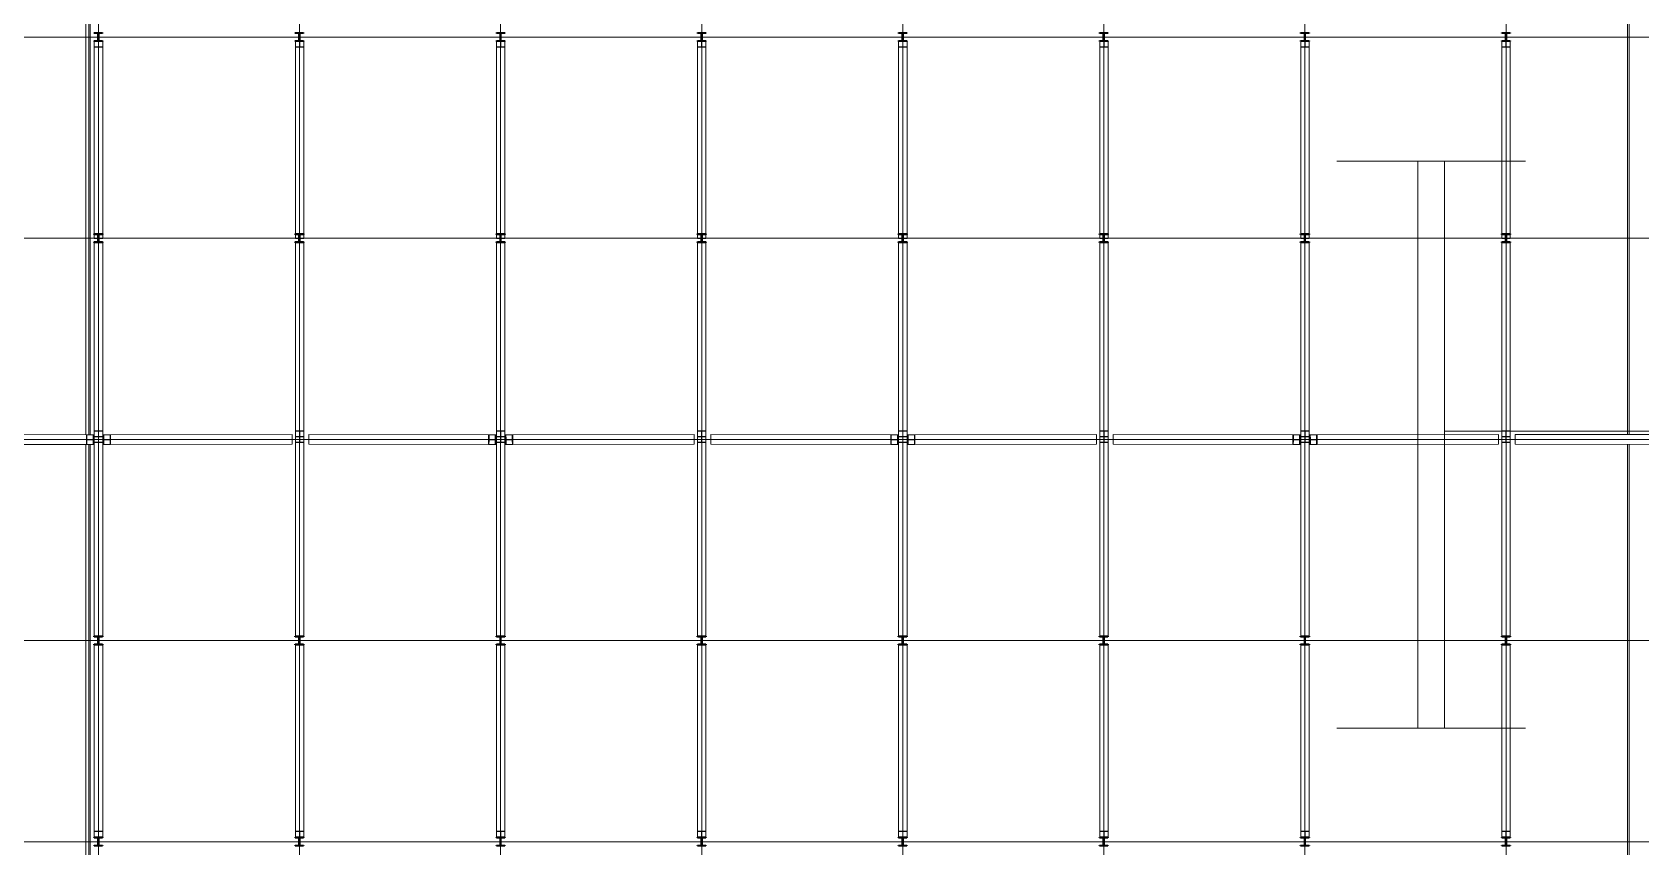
# Model space of a CAD drawing. Header units: millimetres. Extents: x -30000 to 430621, y -31706 to 192400.
# Drawn here: x 127225 to 184825, y 64616 to 93773 of the extents above; entities that cross this region are included whole.
import ezdxf

# ---------------------------------------------------------------- set-up
doc = ezdxf.new("R2010")
doc.units = ezdxf.units.MM
doc.linetypes.add('轴网线', pattern=[22.04, 18.38, -1.83, 0, -1.83])
doc.layers.get('0').update_dxf_attribs({"color": 8})
for name, color, linetype, lineweight in [('A-DETL-GENF', 8, 'Continuous', 18), ('A-FLOR', 8, 'Continuous', 5), ('A-FLOR-HRAL', 8, 'Continuous', 5), ('G-IMPT', 8, 'Continuous', 5), ('S-BEAM', 8, 'Continuous', 5), ('S-COLS', 8, 'Continuous', 5), ('S-GRID', 8, 'Continuous', 9)]:
    doc.layers.add(name, color=color, linetype=linetype, lineweight=lineweight)

# ---------------------------------------------------------------- blocks, each defined once
blk = doc.blocks.new('钢_柱_热轧H - HW300X300-659272-LAY-4F-1_500-A')
at = {"layer": 'S-COLS', "lineweight": 15, "true_color": 0xdddddd}
h = blk.add_hatch(color=254, dxfattribs=at)
h.paths.add_polyline_path([(5, -122), (0, 122), (-5, 122), (0, -122)], flags=0)
h.paths.add_polyline_path([(9, -131), (5, -122), (0, -131), (5, -131)], flags=0)
h.paths.add_polyline_path([(-145, -150), (150, -150), (150, -135), (-150, -135), (-150, -150)], flags=0)
h.paths.add_polyline_path([(5, 122), (5, 131), (-5, 129), (0, 125)], flags=0)
h.paths.add_polyline_path([(9, 131), (18, 135), (150, 135), (150, 150), (-150, 150), (-145, 135), (5, 132)], flags=0)
at = {"layer": 'S-COLS', "color": 8, "lineweight": 35, "true_color": 0x777777}
for p, q in [((-150, 150), (150, 150)), ((-150, 135), (-150, 150)), ((-18, 135), (-150, 135)), ((-5, -122), (-5, 122)), ((5, 122), (5, -122)), ((150, 135), (18, 135)), ((150, 150), (150, 135)), ((-150, -135), (-18, -135)), ((-150, -150), (-150, -135)), ((150, -150), (-150, -150)), ((18, -135), (150, -135)), ((150, -135), (150, -150))]:
    blk.add_line(p, q, dxfattribs=at)
for centre, start, end in [((-18, 122), 360, 90), ((18, 122), 90, 180), ((-18, -122), 270, 360), ((18, -122), 180, 270)]:
    blk.add_arc(centre, 13, start, end, dxfattribs=at)
blk = doc.blocks.new('钢_柱_热轧H - HW300X300-659273-LAY-4F-1_500-A')
at = {"layer": 'S-COLS', "lineweight": 15, "true_color": 0xdddddd}
h = blk.add_hatch(color=254, dxfattribs=at)
h.paths.add_polyline_path([(5, -122), (5, 122), (-5, 122), (-5, -122)], flags=0)
h.paths.add_polyline_path([(9, -131), (5, -122), (-5, -131), (5, -131)], flags=0)
h.paths.add_polyline_path([(150, -150), (150, -135), (-150, -135), (-145, -150)], flags=0)
h.paths.add_polyline_path([(5, 122), (5, 131), (-5, 129)], flags=0)
h.paths.add_polyline_path([(9, 131), (18, 135), (150, 135), (150, 150), (-150, 150), (-145, 135), (5, 132)], flags=0)
at = {"layer": 'S-COLS', "color": 8, "lineweight": 35, "true_color": 0x777777}
for p, q in [((-150, 150), (150, 150)), ((-150, 135), (-150, 150)), ((-18, 135), (-150, 135)), ((-5, -122), (-5, 122)), ((5, 122), (5, -122)), ((150, 135), (18, 135)), ((150, 150), (150, 135)), ((-150, -135), (-18, -135)), ((-150, -150), (-150, -135)), ((150, -150), (-150, -150)), ((18, -135), (150, -135)), ((150, -135), (150, -150))]:
    blk.add_line(p, q, dxfattribs=at)
for centre, start, end in [((-18, 122), 360, 90), ((18, 122), 90, 180), ((-18, -122), 270, 360), ((18, -122), 180, 270)]:
    blk.add_arc(centre, 13, start, end, dxfattribs=at)
blk = doc.blocks.new('钢_柱_热轧H - HW300X300-V81-LAY-4F-1_500-A')
at = {"layer": 'S-COLS', "lineweight": 15, "true_color": 0xdddddd}
h = blk.add_hatch(color=254, dxfattribs=at)
h.paths.add_polyline_path([(5, -122), (0, 122), (-5, 122), (0, -122)], flags=0)
h.paths.add_polyline_path([(9, -131), (5, -122), (0, -131), (5, -131)], flags=0)
h.paths.add_polyline_path([(-150, -150), (150, -150), (150, -135), (-150, -135), (-150, -150)], flags=0)
h.paths.add_polyline_path([(5, 122), (5, 131), (-5, 129), (0, 125)], flags=0)
h.paths.add_polyline_path([(9, 131), (18, 135), (150, 135), (150, 150), (-150, 150), (-145, 135), (5, 132)], flags=0)
at = {"layer": 'S-COLS', "color": 8, "lineweight": 35, "true_color": 0x777777}
for p, q in [((-150, 150), (150, 150)), ((-150, 135), (-150, 150)), ((-18, 135), (-150, 135)), ((-5, -122), (-5, 122)), ((5, 122), (5, -122)), ((150, 135), (18, 135)), ((150, 150), (150, 135)), ((-150, -135), (-18, -135)), ((-150, -150), (-150, -135)), ((18, -135), (150, -135)), ((150, -135), (150, -150))]:
    blk.add_line(p, q, dxfattribs=at)
for centre, start, end in [((-18, 122), 360, 90), ((18, 122), 90, 180), ((-18, -122), 270, 360), ((18, -122), 180, 270)]:
    blk.add_arc(centre, 13, start, end, dxfattribs=at)
blk = doc.blocks.new('钢_柱_热轧H - HW300X300-V82-LAY-4F-1_500-A')
at = {"layer": 'S-COLS', "lineweight": 15, "true_color": 0xdddddd}
h = blk.add_hatch(color=254, dxfattribs=at)
h.paths.add_polyline_path([(5, -122), (0, 122), (-5, 122), (0, -122)], flags=0)
h.paths.add_polyline_path([(9, -131), (5, -122), (0, -131), (5, -131)], flags=0)
h.paths.add_polyline_path([(-150, -150), (150, -150), (150, -135), (-150, -135), (-150, -150)], flags=0)
h.paths.add_polyline_path([(5, 122), (5, 131), (-5, 129), (0, 125)], flags=0)
h.paths.add_polyline_path([(9, 131), (18, 135), (150, 135), (150, 150), (-150, 150), (-145, 135), (5, 132)], flags=0)
at = {"layer": 'S-COLS', "color": 8, "lineweight": 35, "true_color": 0x777777}
for p, q in [((-150, 150), (150, 150)), ((-150, 135), (-150, 150)), ((-18, 135), (-150, 135)), ((-5, -122), (-5, 122)), ((5, 122), (5, -122)), ((150, 135), (18, 135)), ((150, 150), (150, 135)), ((-150, -135), (-18, -135)), ((-150, -150), (-150, -135)), ((18, -135), (150, -135)), ((150, -135), (150, -150))]:
    blk.add_line(p, q, dxfattribs=at)
for centre, start, end in [((-18, 122), 360, 90), ((18, 122), 90, 180), ((-18, -122), 270, 360), ((18, -122), 180, 270)]:
    blk.add_arc(centre, 13, start, end, dxfattribs=at)
blk = doc.blocks.new('钢_柱_热轧H - HW300X300-V79-LAY-4F-1_500-A')
at = {"layer": 'S-COLS', "lineweight": 15, "true_color": 0xdddddd}
h = blk.add_hatch(color=254, dxfattribs=at)
h.paths.add_polyline_path([(5, -122), (0, 122), (-5, 122), (0, -122)], flags=0)
h.paths.add_polyline_path([(9, -131), (5, -122), (0, -131), (5, -131)], flags=0)
h.paths.add_polyline_path([(-145, -150), (-145, -150), (150, -150), (150, -135), (-150, -135), (-150, -150)], flags=0)
h.paths.add_polyline_path([(5, 122), (5, 131), (-5, 129), (0, 125)], flags=0)
h.paths.add_polyline_path([(9, 131), (18, 135), (150, 135), (150, 150), (-150, 150), (-145, 135), (5, 132)], flags=0)
at = {"layer": 'S-COLS', "color": 8, "lineweight": 35, "true_color": 0x777777}
for p, q in [((-150, 150), (150, 150)), ((-150, 135), (-150, 150)), ((-18, 135), (-150, 135)), ((-5, -122), (-5, 122)), ((5, 122), (5, -122)), ((150, 135), (18, 135)), ((150, 150), (150, 135)), ((-150, -135), (-18, -135)), ((-150, -150), (-150, -135)), ((18, -135), (150, -135)), ((150, -135), (150, -150))]:
    blk.add_line(p, q, dxfattribs=at)
for centre, start, end in [((-18, 122), 360, 90), ((18, 122), 90, 180), ((-18, -122), 270, 360), ((18, -122), 180, 270)]:
    blk.add_arc(centre, 13, start, end, dxfattribs=at)
blk = doc.blocks.new('钢_柱_热轧H - HW300X300-V80-LAY-4F-1_500-A')
at = {"layer": 'S-COLS', "lineweight": 15, "true_color": 0xdddddd}
h = blk.add_hatch(color=254, dxfattribs=at)
h.paths.add_polyline_path([(5, -122), (0, 122), (-5, 122), (0, -122)], flags=0)
h.paths.add_polyline_path([(9, -131), (5, -122), (0, -131), (5, -131)], flags=0)
h.paths.add_polyline_path([(-150, -150), (150, -150), (150, -135), (-150, -135), (-150, -150)], flags=0)
h.paths.add_polyline_path([(5, 122), (5, 131), (-5, 129), (0, 125)], flags=0)
h.paths.add_polyline_path([(9, 131), (18, 135), (150, 135), (150, 150), (-150, 150), (-145, 135), (5, 132)], flags=0)
at = {"layer": 'S-COLS', "color": 8, "lineweight": 35, "true_color": 0x777777}
for p, q in [((-150, 150), (150, 150)), ((-150, 135), (-150, 150)), ((-18, 135), (-150, 135)), ((-5, -122), (-5, 122)), ((5, 122), (5, -122)), ((150, 135), (18, 135)), ((150, 150), (150, 135)), ((-150, -135), (-18, -135)), ((-150, -150), (-150, -135)), ((18, -135), (150, -135)), ((150, -135), (150, -150))]:
    blk.add_line(p, q, dxfattribs=at)
for centre, start, end in [((-18, 122), 360, 90), ((18, 122), 90, 180), ((-18, -122), 270, 360), ((18, -122), 180, 270)]:
    blk.add_arc(centre, 13, start, end, dxfattribs=at)
blk = doc.blocks.new('钢_梁_焊接H - H300X300X10X15-V236-LAY-4F-1_500-A')
at = {"layer": 'S-BEAM', "color": 8, "lineweight": 15, "true_color": 0x777777}
for p, q in [((129750, 93450), (129450, 93450)), ((129450, 93450), (129450, 93440)), ((129450, 93440), (129595, 93440)), ((129450, 93440), (129450, 93250)), ((129595, 93440), (129595, 93250)), ((129605, 93250), (129605, 93440)), ((129605, 93440), (129750, 93440)), ((129750, 93440), (129750, 93450)), ((129750, 93440), (129750, 93250)), ((129595, 93250), (129450, 93250)), ((129450, 93250), (129450, 93240)), ((129450, 93240), (129750, 93240)), ((129450, 93240), (129450, 86549)), ((129750, 93250), (129605, 93250)), ((129750, 93240), (129750, 93250)), ((129750, 93240), (129750, 86386)), ((129450, 86535), (129450, 86386)), ((129590, 86386), (129450, 86386)), ((129750, 86386), (129600, 86386))]:
    blk.add_line(p, q, dxfattribs=at)
blk = doc.blocks.new('钢_梁_焊接H - H300X300X10X15-V242-LAY-4F-1_500-A')
at = {"layer": 'S-BEAM', "color": 8, "lineweight": 15, "true_color": 0x777777}
for p, q in [((129450, 65176), (129450, 71851)), ((129750, 65176), (129750, 71861)), ((129750, 65176), (129450, 65176)), ((129450, 65176), (129450, 65166)), ((129450, 65166), (129595, 65166)), ((129450, 64976), (129450, 65166)), ((129595, 65166), (129595, 64976)), ((129605, 64976), (129605, 65166)), ((129605, 65166), (129750, 65166)), ((129750, 65166), (129750, 65176)), ((129750, 64976), (129750, 65166)), ((129595, 64976), (129450, 64976)), ((129450, 64976), (129450, 64965)), ((129450, 64965), (129750, 64965)), ((129750, 64976), (129605, 64976)), ((129750, 64965), (129750, 64976))]:
    blk.add_line(p, q, dxfattribs=at)
blk = doc.blocks.new('钢_梁_焊接H - H300X300X10X15-V243-LAY-4F-1_500-A')
at = {"layer": 'S-BEAM', "color": 8, "lineweight": 15, "true_color": 0x777777}
for p, q in [((129450, 86275), (129596, 86275)), ((129450, 86265), (129450, 86275)), ((129450, 79501), (129450, 86251)), ((129601, 86275), (129750, 86275)), ((129750, 79501), (129750, 86275)), ((129750, 79501), (129450, 79501)), ((129450, 79501), (129450, 79490)), ((129450, 79490), (129595, 79490)), ((129450, 79301), (129450, 79490)), ((129595, 79490), (129595, 79301)), ((129605, 79301), (129605, 79490)), ((129605, 79490), (129750, 79490)), ((129750, 79490), (129750, 79501)), ((129750, 79301), (129750, 79490)), ((129664, 79295), (129658, 79295))]:
    blk.add_line(p, q, dxfattribs=at)
blk = doc.blocks.new('钢_梁_焊接H - H300X300X10X15-V244-LAY-4F-1_500-A')
at = {"layer": 'S-BEAM', "color": 8, "lineweight": 15, "true_color": 0x777777}
for p, q in [((129750, 79301), (129450, 79301)), ((129450, 79301), (129450, 79290)), ((129450, 79290), (129595, 79290)), ((129450, 79290), (129450, 79095)), ((129595, 79095), (129450, 79095)), ((129450, 79095), (129450, 79084)), ((129450, 79084), (129750, 79084)), ((129450, 79084), (129450, 72149)), ((129595, 79290), (129595, 79095)), ((129605, 79095), (129605, 79290)), ((129605, 79290), (129750, 79290)), ((129750, 79095), (129605, 79095)), ((129750, 79290), (129750, 79301)), ((129750, 79290), (129750, 79095)), ((129750, 79084), (129750, 79095)), ((129750, 79084), (129750, 72146))]:
    blk.add_line(p, q, dxfattribs=at)
blk = doc.blocks.new('钢_梁_焊接H - H300X300X10X15-V247-LAY-4F-1_500-A')
at = {"layer": 'S-BEAM', "color": 8, "lineweight": 15, "true_color": 0x777777}
for p, q in [((136950, 93450), (136650, 93450)), ((136650, 93450), (136650, 93440)), ((136650, 93440), (136795, 93440)), ((136650, 93440), (136650, 93250)), ((136795, 93440), (136795, 93250)), ((136805, 93250), (136805, 93440)), ((136805, 93440), (136950, 93440)), ((136950, 93440), (136950, 93450)), ((136950, 93440), (136950, 93250)), ((136795, 93250), (136650, 93250)), ((136650, 93250), (136650, 93240)), ((136650, 93240), (136950, 93240)), ((136650, 93240), (136650, 86549)), ((136950, 93250), (136805, 93250)), ((136950, 93240), (136950, 93250)), ((136950, 93240), (136950, 86386)), ((136650, 86535), (136650, 86386)), ((136790, 86386), (136650, 86386)), ((136950, 86386), (136800, 86386))]:
    blk.add_line(p, q, dxfattribs=at)
blk = doc.blocks.new('钢_梁_焊接H - H300X300X10X15-V251-LAY-4F-1_500-A')
at = {"layer": 'S-BEAM', "color": 8, "lineweight": 15, "true_color": 0x777777}
for p, q in [((136650, 65176), (136650, 71851)), ((136950, 65176), (136950, 71861)), ((136950, 65176), (136650, 65176)), ((136650, 65176), (136650, 65166)), ((136650, 65166), (136795, 65166)), ((136650, 64976), (136650, 65166)), ((136795, 65166), (136795, 64976)), ((136805, 64976), (136805, 65166)), ((136805, 65166), (136950, 65166)), ((136950, 65166), (136950, 65176)), ((136950, 64976), (136950, 65166)), ((136795, 64976), (136650, 64976)), ((136650, 64976), (136650, 64965)), ((136650, 64965), (136950, 64965)), ((136950, 64976), (136805, 64976)), ((136950, 64965), (136950, 64976))]:
    blk.add_line(p, q, dxfattribs=at)
blk = doc.blocks.new('钢_梁_焊接H - H300X300X10X15-V252-LAY-4F-1_500-A')
at = {"layer": 'S-BEAM', "color": 8, "lineweight": 15, "true_color": 0x777777}
for p, q in [((136650, 86275), (136796, 86275)), ((136650, 86265), (136650, 86275)), ((136650, 79501), (136650, 86251)), ((136801, 86275), (136950, 86275)), ((136950, 79501), (136950, 86275)), ((136950, 79501), (136650, 79501)), ((136650, 79501), (136650, 79490)), ((136650, 79490), (136795, 79490)), ((136650, 79301), (136650, 79490)), ((136795, 79490), (136795, 79301)), ((136805, 79301), (136805, 79490)), ((136805, 79490), (136950, 79490)), ((136950, 79490), (136950, 79501)), ((136950, 79301), (136950, 79490)), ((136864, 79295), (136858, 79295))]:
    blk.add_line(p, q, dxfattribs=at)
blk = doc.blocks.new('钢_梁_焊接H - H300X300X10X15-V253-LAY-4F-1_500-A')
at = {"layer": 'S-BEAM', "color": 8, "lineweight": 15, "true_color": 0x777777}
for p, q in [((136950, 79301), (136650, 79301)), ((136650, 79301), (136650, 79290)), ((136650, 79290), (136795, 79290)), ((136650, 79290), (136650, 79095)), ((136795, 79095), (136650, 79095)), ((136650, 79095), (136650, 79084)), ((136650, 79084), (136950, 79084)), ((136650, 79084), (136650, 72149)), ((136795, 79290), (136795, 79095)), ((136805, 79095), (136805, 79290)), ((136805, 79290), (136950, 79290)), ((136950, 79095), (136805, 79095)), ((136950, 79290), (136950, 79301)), ((136950, 79290), (136950, 79095)), ((136950, 79084), (136950, 79095)), ((136950, 79084), (136950, 72146))]:
    blk.add_line(p, q, dxfattribs=at)
blk = doc.blocks.new('钢_梁_焊接H - H300X300X10X15-V256-LAY-4F-1_500-A')
at = {"layer": 'S-BEAM', "color": 8, "lineweight": 15, "true_color": 0x777777}
for p, q in [((144150, 93450), (143850, 93450)), ((143850, 93450), (143850, 93440)), ((143850, 93440), (143995, 93440)), ((143850, 93440), (143850, 93250)), ((143995, 93440), (143995, 93250)), ((144005, 93250), (144005, 93440)), ((144005, 93440), (144150, 93440)), ((144150, 93440), (144150, 93450)), ((144150, 93440), (144150, 93250)), ((143995, 93250), (143850, 93250)), ((143850, 93250), (143850, 93240)), ((143850, 93240), (144150, 93240)), ((143850, 93240), (143850, 86549)), ((144150, 93250), (144005, 93250)), ((144150, 93240), (144150, 93250)), ((144150, 93240), (144150, 86386)), ((143850, 86535), (143850, 86386)), ((143990, 86386), (143850, 86386)), ((144150, 86386), (144000, 86386))]:
    blk.add_line(p, q, dxfattribs=at)
blk = doc.blocks.new('钢_梁_焊接H - H300X300X10X15-V260-LAY-4F-1_500-A')
at = {"layer": 'S-BEAM', "color": 8, "lineweight": 15, "true_color": 0x777777}
for p, q in [((143850, 65176), (143850, 71851)), ((144150, 65176), (144150, 71861)), ((144150, 65176), (143850, 65176)), ((143850, 65176), (143850, 65166)), ((143850, 65166), (143995, 65166)), ((143850, 64976), (143850, 65166)), ((143995, 65166), (143995, 64976)), ((144005, 64976), (144005, 65166)), ((144005, 65166), (144150, 65166)), ((144150, 65166), (144150, 65176)), ((144150, 64976), (144150, 65166)), ((143995, 64976), (143850, 64976)), ((143850, 64976), (143850, 64965)), ((143850, 64965), (144150, 64965)), ((144150, 64976), (144005, 64976)), ((144150, 64965), (144150, 64976))]:
    blk.add_line(p, q, dxfattribs=at)
blk = doc.blocks.new('钢_梁_焊接H - H300X300X10X15-V261-LAY-4F-1_500-A')
at = {"layer": 'S-BEAM', "color": 8, "lineweight": 15, "true_color": 0x777777}
for p, q in [((143850, 86275), (143996, 86275)), ((143850, 86265), (143850, 86275)), ((143850, 79501), (143850, 86251)), ((144001, 86275), (144150, 86275)), ((144150, 79501), (144150, 86275)), ((144150, 79501), (143850, 79501)), ((143850, 79501), (143850, 79490)), ((143850, 79490), (143995, 79490)), ((143850, 79301), (143850, 79490)), ((143995, 79490), (143995, 79301)), ((144005, 79301), (144005, 79490)), ((144005, 79490), (144150, 79490)), ((144150, 79490), (144150, 79501)), ((144150, 79301), (144150, 79490)), ((144064, 79295), (144058, 79295))]:
    blk.add_line(p, q, dxfattribs=at)
blk = doc.blocks.new('钢_梁_焊接H - H300X300X10X15-V262-LAY-4F-1_500-A')
at = {"layer": 'S-BEAM', "color": 8, "lineweight": 15, "true_color": 0x777777}
for p, q in [((144150, 79301), (143850, 79301)), ((143850, 79301), (143850, 79290)), ((143850, 79290), (143995, 79290)), ((143850, 79290), (143850, 79095)), ((143995, 79095), (143850, 79095)), ((143850, 79095), (143850, 79084)), ((143850, 79084), (144150, 79084)), ((143850, 79084), (143850, 72149)), ((143995, 79290), (143995, 79095)), ((144005, 79095), (144005, 79290)), ((144005, 79290), (144150, 79290)), ((144150, 79095), (144005, 79095)), ((144150, 79290), (144150, 79301)), ((144150, 79290), (144150, 79095)), ((144150, 79084), (144150, 79095)), ((144150, 79084), (144150, 72146))]:
    blk.add_line(p, q, dxfattribs=at)
blk = doc.blocks.new('钢_梁_焊接H - H300X300X10X15-V265-LAY-4F-1_500-A')
at = {"layer": 'S-BEAM', "color": 8, "lineweight": 15, "true_color": 0x777777}
for p, q in [((151350, 93450), (151050, 93450)), ((151050, 93450), (151050, 93440)), ((151050, 93440), (151195, 93440)), ((151050, 93440), (151050, 93250)), ((151195, 93440), (151195, 93250)), ((151205, 93250), (151205, 93440)), ((151205, 93440), (151350, 93440)), ((151350, 93440), (151350, 93450)), ((151350, 93440), (151350, 93250)), ((151195, 93250), (151050, 93250)), ((151050, 93250), (151050, 93240)), ((151050, 93240), (151350, 93240)), ((151050, 93240), (151050, 86549)), ((151350, 93250), (151205, 93250)), ((151350, 93240), (151350, 93250)), ((151350, 93240), (151350, 86386)), ((151050, 86535), (151050, 86386)), ((151190, 86386), (151050, 86386)), ((151350, 86386), (151200, 86386))]:
    blk.add_line(p, q, dxfattribs=at)
blk = doc.blocks.new('钢_梁_焊接H - H300X300X10X15-V269-LAY-4F-1_500-A')
at = {"layer": 'S-BEAM', "color": 8, "lineweight": 15, "true_color": 0x777777}
for p, q in [((151050, 65176), (151050, 71851)), ((151350, 65176), (151350, 71861)), ((151350, 65176), (151050, 65176)), ((151050, 65176), (151050, 65166)), ((151050, 65166), (151195, 65166)), ((151050, 64976), (151050, 65166)), ((151195, 65166), (151195, 64976)), ((151205, 64976), (151205, 65166)), ((151205, 65166), (151350, 65166)), ((151350, 65166), (151350, 65176)), ((151350, 64976), (151350, 65166)), ((151195, 64976), (151050, 64976)), ((151050, 64976), (151050, 64965)), ((151050, 64965), (151350, 64965)), ((151350, 64976), (151205, 64976)), ((151350, 64965), (151350, 64976))]:
    blk.add_line(p, q, dxfattribs=at)
blk = doc.blocks.new('钢_梁_焊接H - H300X300X10X15-V270-LAY-4F-1_500-A')
at = {"layer": 'S-BEAM', "color": 8, "lineweight": 15, "true_color": 0x777777}
for p, q in [((151050, 86275), (151196, 86275)), ((151050, 86265), (151050, 86275)), ((151050, 79501), (151050, 86251)), ((151201, 86275), (151350, 86275)), ((151350, 79501), (151350, 86275)), ((151350, 79501), (151050, 79501)), ((151050, 79501), (151050, 79490)), ((151050, 79490), (151195, 79490)), ((151050, 79301), (151050, 79490)), ((151195, 79490), (151195, 79301)), ((151205, 79301), (151205, 79490)), ((151205, 79490), (151350, 79490)), ((151350, 79490), (151350, 79501)), ((151350, 79301), (151350, 79490)), ((151264, 79295), (151258, 79295))]:
    blk.add_line(p, q, dxfattribs=at)
blk = doc.blocks.new('钢_梁_焊接H - H300X300X10X15-V271-LAY-4F-1_500-A')
at = {"layer": 'S-BEAM', "color": 8, "lineweight": 15, "true_color": 0x777777}
for p, q in [((151350, 79301), (151050, 79301)), ((151050, 79301), (151050, 79290)), ((151050, 79290), (151195, 79290)), ((151050, 79290), (151050, 79095)), ((151195, 79095), (151050, 79095)), ((151050, 79095), (151050, 79084)), ((151050, 79084), (151350, 79084)), ((151050, 79084), (151050, 72149)), ((151195, 79290), (151195, 79095)), ((151205, 79095), (151205, 79290)), ((151205, 79290), (151350, 79290)), ((151350, 79095), (151205, 79095)), ((151350, 79290), (151350, 79301)), ((151350, 79290), (151350, 79095)), ((151350, 79084), (151350, 79095)), ((151350, 79084), (151350, 72146))]:
    blk.add_line(p, q, dxfattribs=at)
blk = doc.blocks.new('钢_梁_焊接H - H300X300X10X15-V274-LAY-4F-1_500-A')
at = {"layer": 'S-BEAM', "color": 8, "lineweight": 15, "true_color": 0x777777}
for p, q in [((158550, 93450), (158250, 93450)), ((158250, 93450), (158250, 93440)), ((158250, 93440), (158395, 93440)), ((158250, 93440), (158250, 93250)), ((158395, 93440), (158395, 93250)), ((158405, 93250), (158405, 93440)), ((158405, 93440), (158550, 93440)), ((158550, 93440), (158550, 93450)), ((158550, 93440), (158550, 93250)), ((158395, 93250), (158250, 93250)), ((158250, 93250), (158250, 93240)), ((158250, 93240), (158550, 93240)), ((158250, 93240), (158250, 86549)), ((158550, 93250), (158405, 93250)), ((158550, 93240), (158550, 93250)), ((158550, 93240), (158550, 86386)), ((158250, 86535), (158250, 86386)), ((158390, 86386), (158250, 86386)), ((158550, 86386), (158400, 86386))]:
    blk.add_line(p, q, dxfattribs=at)
blk = doc.blocks.new('钢_梁_焊接H - H300X300X10X15-V278-LAY-4F-1_500-A')
at = {"layer": 'S-BEAM', "color": 8, "lineweight": 15, "true_color": 0x777777}
for p, q in [((158250, 65176), (158250, 71851)), ((158550, 65176), (158550, 71861)), ((158550, 65176), (158250, 65176)), ((158250, 65176), (158250, 65166)), ((158250, 65166), (158395, 65166)), ((158250, 64976), (158250, 65166)), ((158395, 65166), (158395, 64976)), ((158405, 64976), (158405, 65166)), ((158405, 65166), (158550, 65166)), ((158550, 65166), (158550, 65176)), ((158550, 64976), (158550, 65166)), ((158395, 64976), (158250, 64976)), ((158250, 64976), (158250, 64965)), ((158250, 64965), (158550, 64965)), ((158550, 64976), (158405, 64976)), ((158550, 64965), (158550, 64976))]:
    blk.add_line(p, q, dxfattribs=at)
blk = doc.blocks.new('钢_梁_焊接H - H300X300X10X15-V279-LAY-4F-1_500-A')
at = {"layer": 'S-BEAM', "color": 8, "lineweight": 15, "true_color": 0x777777}
for p, q in [((158250, 86275), (158396, 86275)), ((158250, 86265), (158250, 86275)), ((158250, 79501), (158250, 86251)), ((158401, 86275), (158550, 86275)), ((158550, 79501), (158550, 86275)), ((158550, 79501), (158250, 79501)), ((158250, 79501), (158250, 79490)), ((158250, 79490), (158395, 79490)), ((158250, 79301), (158250, 79490)), ((158395, 79490), (158395, 79301)), ((158405, 79301), (158405, 79490)), ((158405, 79490), (158550, 79490)), ((158550, 79490), (158550, 79501)), ((158550, 79301), (158550, 79490)), ((158464, 79295), (158458, 79295))]:
    blk.add_line(p, q, dxfattribs=at)
blk = doc.blocks.new('钢_梁_焊接H - H300X300X10X15-V280-LAY-4F-1_500-A')
at = {"layer": 'S-BEAM', "color": 8, "lineweight": 15, "true_color": 0x777777}
for p, q in [((158550, 79301), (158250, 79301)), ((158250, 79301), (158250, 79290)), ((158250, 79290), (158395, 79290)), ((158250, 79290), (158250, 79095)), ((158395, 79095), (158250, 79095)), ((158250, 79095), (158250, 79084)), ((158250, 79084), (158550, 79084)), ((158250, 79084), (158250, 72149)), ((158395, 79290), (158395, 79095)), ((158405, 79095), (158405, 79290)), ((158405, 79290), (158550, 79290)), ((158550, 79095), (158405, 79095)), ((158550, 79290), (158550, 79301)), ((158550, 79290), (158550, 79095)), ((158550, 79084), (158550, 79095)), ((158550, 79084), (158550, 72146))]:
    blk.add_line(p, q, dxfattribs=at)
blk = doc.blocks.new('钢_梁_焊接H - H300X300X10X15-V283-LAY-4F-1_500-A')
at = {"layer": 'S-BEAM', "color": 8, "lineweight": 15, "true_color": 0x777777}
for p, q in [((165750, 93450), (165450, 93450)), ((165450, 93450), (165450, 93440)), ((165450, 93440), (165595, 93440)), ((165450, 93440), (165450, 93250)), ((165595, 93440), (165595, 93250)), ((165605, 93250), (165605, 93440)), ((165605, 93440), (165750, 93440)), ((165750, 93440), (165750, 93450)), ((165750, 93440), (165750, 93250)), ((165595, 93250), (165450, 93250)), ((165450, 93250), (165450, 93240)), ((165450, 93240), (165750, 93240)), ((165450, 93240), (165450, 86549)), ((165750, 93250), (165605, 93250)), ((165750, 93240), (165750, 93250)), ((165750, 93240), (165750, 86386)), ((165450, 86535), (165450, 86386)), ((165590, 86386), (165450, 86386)), ((165750, 86386), (165600, 86386))]:
    blk.add_line(p, q, dxfattribs=at)
blk = doc.blocks.new('钢_梁_焊接H - H300X300X10X15-V287-LAY-4F-1_500-A')
at = {"layer": 'S-BEAM', "color": 8, "lineweight": 15, "true_color": 0x777777}
for p, q in [((165450, 65176), (165450, 71851)), ((165750, 65176), (165750, 71861)), ((165750, 65176), (165450, 65176)), ((165450, 65176), (165450, 65166)), ((165450, 65166), (165595, 65166)), ((165450, 64976), (165450, 65166)), ((165595, 65166), (165595, 64976)), ((165605, 64976), (165605, 65166)), ((165605, 65166), (165750, 65166)), ((165750, 65166), (165750, 65176)), ((165750, 64976), (165750, 65166)), ((165595, 64976), (165450, 64976)), ((165450, 64976), (165450, 64965)), ((165450, 64965), (165750, 64965)), ((165750, 64976), (165605, 64976)), ((165750, 64965), (165750, 64976))]:
    blk.add_line(p, q, dxfattribs=at)
blk = doc.blocks.new('钢_梁_焊接H - H300X300X10X15-V288-LAY-4F-1_500-A')
at = {"layer": 'S-BEAM', "color": 8, "lineweight": 15, "true_color": 0x777777}
for p, q in [((165450, 86275), (165596, 86275)), ((165450, 86265), (165450, 86275)), ((165450, 79501), (165450, 86251)), ((165601, 86275), (165750, 86275)), ((165750, 79501), (165750, 86275)), ((165750, 79501), (165450, 79501)), ((165450, 79501), (165450, 79490)), ((165450, 79490), (165595, 79490)), ((165450, 79301), (165450, 79490)), ((165595, 79490), (165595, 79301)), ((165605, 79301), (165605, 79490)), ((165605, 79490), (165750, 79490)), ((165750, 79490), (165750, 79501)), ((165750, 79301), (165750, 79490)), ((165664, 79295), (165658, 79295))]:
    blk.add_line(p, q, dxfattribs=at)
blk = doc.blocks.new('钢_梁_焊接H - H300X300X10X15-V289-LAY-4F-1_500-A')
at = {"layer": 'S-BEAM', "color": 8, "lineweight": 15, "true_color": 0x777777}
for p, q in [((165750, 79301), (165450, 79301)), ((165450, 79301), (165450, 79290)), ((165450, 79290), (165595, 79290)), ((165450, 79290), (165450, 79095)), ((165595, 79095), (165450, 79095)), ((165450, 79095), (165450, 79084)), ((165450, 79084), (165750, 79084)), ((165450, 79084), (165450, 72149)), ((165595, 79290), (165595, 79095)), ((165605, 79095), (165605, 79290)), ((165605, 79290), (165750, 79290)), ((165750, 79095), (165605, 79095)), ((165750, 79290), (165750, 79301)), ((165750, 79290), (165750, 79095)), ((165750, 79084), (165750, 79095)), ((165750, 79084), (165750, 72146))]:
    blk.add_line(p, q, dxfattribs=at)
blk = doc.blocks.new('钢_梁_焊接H - H300X300X10X15-V292-LAY-4F-1_500-A')
at = {"layer": 'S-BEAM', "color": 8, "lineweight": 15, "true_color": 0x777777}
for p, q in [((172950, 93450), (172650, 93450)), ((172650, 93450), (172650, 93440)), ((172650, 93440), (172795, 93440)), ((172650, 93440), (172650, 93250)), ((172795, 93440), (172795, 93250)), ((172805, 93250), (172805, 93440)), ((172805, 93440), (172950, 93440)), ((172950, 93440), (172950, 93450)), ((172950, 93440), (172950, 93250)), ((172795, 93250), (172650, 93250)), ((172650, 93250), (172650, 93240)), ((172650, 93240), (172950, 93240)), ((172650, 93240), (172650, 86549)), ((172950, 93250), (172805, 93250)), ((172950, 93240), (172950, 93250)), ((172950, 93240), (172950, 86386)), ((172650, 86535), (172650, 86386)), ((172790, 86386), (172650, 86386)), ((172950, 86386), (172800, 86386))]:
    blk.add_line(p, q, dxfattribs=at)
blk = doc.blocks.new('钢_梁_焊接H - H300X300X10X15-V296-LAY-4F-1_500-A')
at = {"layer": 'S-BEAM', "color": 8, "lineweight": 15, "true_color": 0x777777}
for p, q in [((172650, 65176), (172650, 71851)), ((172950, 65176), (172950, 71861)), ((172950, 65176), (172650, 65176)), ((172650, 65176), (172650, 65166)), ((172650, 65166), (172795, 65166)), ((172650, 64976), (172650, 65166)), ((172795, 65166), (172795, 64976)), ((172805, 64976), (172805, 65166)), ((172805, 65166), (172950, 65166)), ((172950, 65166), (172950, 65176)), ((172950, 64976), (172950, 65166)), ((172795, 64976), (172650, 64976)), ((172650, 64976), (172650, 64965)), ((172650, 64965), (172950, 64965)), ((172950, 64976), (172805, 64976)), ((172950, 64965), (172950, 64976))]:
    blk.add_line(p, q, dxfattribs=at)
blk = doc.blocks.new('钢_梁_焊接H - H300X300X10X15-V297-LAY-4F-1_500-A')
at = {"layer": 'S-BEAM', "color": 8, "lineweight": 15, "true_color": 0x777777}
for p, q in [((172650, 86275), (172796, 86275)), ((172650, 86265), (172650, 86275)), ((172650, 79501), (172650, 86251)), ((172801, 86275), (172950, 86275)), ((172950, 79501), (172950, 86275)), ((172950, 79501), (172650, 79501)), ((172650, 79501), (172650, 79490)), ((172650, 79490), (172795, 79490)), ((172650, 79301), (172650, 79490)), ((172795, 79490), (172795, 79301)), ((172805, 79301), (172805, 79490)), ((172805, 79490), (172950, 79490)), ((172950, 79490), (172950, 79501)), ((172950, 79301), (172950, 79490)), ((172864, 79295), (172858, 79295))]:
    blk.add_line(p, q, dxfattribs=at)
blk = doc.blocks.new('钢_梁_焊接H - H300X300X10X15-V298-LAY-4F-1_500-A')
at = {"layer": 'S-BEAM', "color": 8, "lineweight": 15, "true_color": 0x777777}
for p, q in [((172950, 79301), (172650, 79301)), ((172650, 79301), (172650, 79290)), ((172650, 79290), (172795, 79290)), ((172650, 79290), (172650, 79095)), ((172795, 79095), (172650, 79095)), ((172650, 79095), (172650, 79084)), ((172650, 79084), (172950, 79084)), ((172650, 79084), (172650, 72149)), ((172795, 79290), (172795, 79095)), ((172805, 79095), (172805, 79290)), ((172805, 79290), (172950, 79290)), ((172950, 79095), (172805, 79095)), ((172950, 79290), (172950, 79301)), ((172950, 79290), (172950, 79095)), ((172950, 79084), (172950, 79095)), ((172950, 79084), (172950, 72146))]:
    blk.add_line(p, q, dxfattribs=at)
blk = doc.blocks.new('钢_梁_焊接H - H300X300X10X15-V301-LAY-4F-1_500-A')
at = {"layer": 'S-BEAM', "color": 8, "lineweight": 15, "true_color": 0x777777}
for p, q in [((180150, 93450), (179850, 93450)), ((179850, 93450), (179850, 93440)), ((179850, 93440), (179995, 93440)), ((179850, 93440), (179850, 93250)), ((179995, 93440), (179995, 93250)), ((180005, 93250), (180005, 93440)), ((180005, 93440), (180150, 93440)), ((180150, 93440), (180150, 93450)), ((180150, 93440), (180150, 93250)), ((179995, 93250), (179850, 93250)), ((179850, 93250), (179850, 93240)), ((179850, 93240), (180150, 93240)), ((179850, 93240), (179850, 86549)), ((180150, 93250), (180005, 93250)), ((180150, 93240), (180150, 93250)), ((180150, 93240), (180150, 86386)), ((179850, 86535), (179850, 86386)), ((179990, 86386), (179850, 86386)), ((180150, 86386), (180000, 86386))]:
    blk.add_line(p, q, dxfattribs=at)
blk = doc.blocks.new('钢_梁_焊接H - H300X300X10X15-V305-LAY-4F-1_500-A')
at = {"layer": 'S-BEAM', "color": 8, "lineweight": 15, "true_color": 0x777777}
for p, q in [((179850, 65176), (179850, 71851)), ((180150, 65176), (180150, 71861)), ((180150, 65176), (179850, 65176)), ((179850, 65176), (179850, 65166)), ((179850, 65166), (179995, 65166)), ((179850, 64976), (179850, 65166)), ((179995, 65166), (179995, 64976)), ((180005, 64976), (180005, 65166)), ((180005, 65166), (180150, 65166)), ((180150, 65166), (180150, 65176)), ((180150, 64976), (180150, 65166)), ((179995, 64976), (179850, 64976)), ((179850, 64976), (179850, 64965)), ((179850, 64965), (180150, 64965)), ((180150, 64976), (180005, 64976)), ((180150, 64965), (180150, 64976))]:
    blk.add_line(p, q, dxfattribs=at)
blk = doc.blocks.new('钢_梁_焊接H - H300X300X10X15-V306-LAY-4F-1_500-A')
at = {"layer": 'S-BEAM', "color": 8, "lineweight": 15, "true_color": 0x777777}
for p, q in [((179850, 86275), (179996, 86275)), ((179850, 86265), (179850, 86275)), ((179850, 79501), (179850, 86251)), ((180001, 86275), (180150, 86275)), ((180150, 79501), (180150, 86275)), ((180150, 79501), (179850, 79501)), ((179850, 79501), (179850, 79490)), ((179850, 79490), (179995, 79490)), ((179850, 79301), (179850, 79490)), ((179995, 79490), (179995, 79301)), ((180005, 79301), (180005, 79490)), ((180005, 79490), (180150, 79490)), ((180150, 79490), (180150, 79501)), ((180150, 79301), (180150, 79490)), ((180064, 79295), (180058, 79295))]:
    blk.add_line(p, q, dxfattribs=at)
blk = doc.blocks.new('钢_梁_焊接H - H300X300X10X15-V307-LAY-4F-1_500-A')
at = {"layer": 'S-BEAM', "color": 8, "lineweight": 15, "true_color": 0x777777}
for p, q in [((180150, 79301), (179850, 79301)), ((179850, 79301), (179850, 79290)), ((179850, 79290), (179995, 79290)), ((179850, 79290), (179850, 79095)), ((179995, 79095), (179850, 79095)), ((179850, 79095), (179850, 79084)), ((179850, 79084), (180150, 79084)), ((179850, 79084), (179850, 72149)), ((179995, 79290), (179995, 79095)), ((180005, 79095), (180005, 79290)), ((180005, 79290), (180150, 79290)), ((180150, 79095), (180005, 79095)), ((180150, 79290), (180150, 79301)), ((180150, 79290), (180150, 79095)), ((180150, 79084), (180150, 79095)), ((180150, 79084), (180150, 72146))]:
    blk.add_line(p, q, dxfattribs=at)
blk = doc.blocks.new('钢_梁_热轧H - HW350X350-659135-LAY-4F-1_500-A')
at = {"layer": 'S-BEAM', "color": 8, "lineweight": 15, "true_color": 0x777777}
for p, q in [((223530, 79025), (223531, 79375)), ((229969, 79017), (223530, 79025)), ((229969, 79367), (223531, 79375)), ((229983, 79367), (229969, 79367)), ((229969, 79367), (229969, 79017)), ((229969, 79017), (229982, 79017)), ((229982, 79017), (229983, 79173)), ((230208, 79016), (229982, 79017)), ((229983, 79211), (229983, 79367)), ((230209, 79366), (229983, 79367)), ((230199, 79197), (229992, 79198)), ((229992, 79186), (230199, 79185)), ((230209, 79366), (230208, 79210)), ((230208, 79172), (230208, 79016)), ((230208, 79016), (230222, 79016)), ((230222, 79366), (230209, 79366)), ((230222, 79016), (230222, 79366))]:
    blk.add_line(p, q, dxfattribs=at)
for centre, start_param, end_param in [((229992, 79211), 1.570796, 3.141593), ((229992, 79173), 0, 1.570796), ((230199, 79210), 3.141593, 4.712389), ((230199, 79172), 4.712389, 6.283185)]:
    blk.add_ellipse(centre, major_axis=(0, 13), ratio=0.723505, start_param=start_param, end_param=end_param, dxfattribs=at)
blk = doc.blocks.new('钢_梁_热轧H - HW350X350-659137-LAY-4F-1_500-A')
at = {"layer": 'S-BEAM', "color": 8, "lineweight": 15, "true_color": 0x777777}
for p, q in [((201791, 79366), (201778, 79366)), ((201778, 79366), (201778, 79016)), ((201778, 79016), (201792, 79016)), ((202017, 79367), (201791, 79366)), ((201792, 79210), (201791, 79366)), ((201792, 79016), (201792, 79172)), ((202018, 79017), (201792, 79016)), ((202008, 79198), (201801, 79197)), ((201801, 79185), (202008, 79186)), ((202031, 79367), (202017, 79367)), ((202017, 79367), (202017, 79211)), ((202017, 79173), (202018, 79017)), ((202018, 79017), (202031, 79017)), ((208532, 79375), (202031, 79367)), ((202031, 79017), (202031, 79367)), ((208532, 79025), (202031, 79017)), ((208532, 79375), (208532, 79025))]:
    blk.add_line(p, q, dxfattribs=at)
for centre, start_param, end_param in [((201801, 79210), 1.570796, 3.141593), ((201801, 79172), 0, 1.570796), ((202008, 79211), 3.141593, 4.712389), ((202008, 79173), 4.712389, 6.283185)]:
    blk.add_ellipse(centre, major_axis=(0, 13), ratio=0.723505, start_param=start_param, end_param=end_param, dxfattribs=at)
blk = doc.blocks.new('钢_梁_热轧H - HW350X350-659138-LAY-4F-1_500-A')
at = {"layer": 'S-BEAM', "color": 8, "lineweight": 15, "true_color": 0x777777}
for p, q in [((194730, 79025), (194731, 79375)), ((201169, 79017), (194730, 79025)), ((201169, 79367), (194731, 79375)), ((201183, 79367), (201169, 79367)), ((201169, 79367), (201169, 79017)), ((201169, 79017), (201182, 79017)), ((201182, 79017), (201183, 79173)), ((201408, 79016), (201182, 79017)), ((201183, 79211), (201183, 79367)), ((201409, 79366), (201183, 79367)), ((201399, 79197), (201192, 79198)), ((201192, 79186), (201399, 79185)), ((201409, 79366), (201408, 79210)), ((201408, 79172), (201408, 79016)), ((201408, 79016), (201422, 79016)), ((201422, 79366), (201409, 79366)), ((201422, 79016), (201422, 79366))]:
    blk.add_line(p, q, dxfattribs=at)
for centre, start_param, end_param in [((201192, 79211), 1.570796, 3.141593), ((201192, 79173), 0, 1.570796), ((201399, 79210), 3.141593, 4.712389), ((201399, 79172), 4.712389, 6.283185)]:
    blk.add_ellipse(centre, major_axis=(0, 13), ratio=0.723505, start_param=start_param, end_param=end_param, dxfattribs=at)
blk = doc.blocks.new('X-ST-F3-04-C-002_HLP2_rvt-1-LAY-4F-1_500-A')
at = {"color": 8, "lineweight": 15, "true_color": 0x777777}
for name, p in [('钢_柱_热轧H - HW300X300-V81-LAY-4F-1_500-A', (129595, 93600)), ('钢_梁_焊接H - H300X300X10X15-V236-LAY-4F-1_500-A', (0, 0)), ('钢_柱_热轧H - HW300X300-V82-LAY-4F-1_500-A', (136795, 93600)), ('钢_梁_焊接H - H300X300X10X15-V247-LAY-4F-1_500-A', (0, 0)), ('钢_柱_热轧H - HW300X300-V79-LAY-4F-1_500-A', (143995, 93600)), ('钢_梁_焊接H - H300X300X10X15-V256-LAY-4F-1_500-A', (0, 0)), ('钢_柱_热轧H - HW300X300-V80-LAY-4F-1_500-A', (151195, 93600)), ('钢_梁_焊接H - H300X300X10X15-V265-LAY-4F-1_500-A', (0, 0)), ('钢_柱_热轧H - HW300X300-V81-LAY-4F-1_500-A', (158395, 93600)), ('钢_梁_焊接H - H300X300X10X15-V274-LAY-4F-1_500-A', (0, 0)), ('钢_柱_热轧H - HW300X300-V82-LAY-4F-1_500-A', (165595, 93600)), ('钢_梁_焊接H - H300X300X10X15-V283-LAY-4F-1_500-A', (0, 0)), ('钢_柱_热轧H - HW300X300-V79-LAY-4F-1_500-A', (172795, 93600)), ('钢_梁_焊接H - H300X300X10X15-V292-LAY-4F-1_500-A', (0, 0)), ('钢_柱_热轧H - HW300X300-V79-LAY-4F-1_500-A', (179995, 93600)), ('钢_梁_焊接H - H300X300X10X15-V301-LAY-4F-1_500-A', (0, 0)), ('钢_柱_热轧H - HW300X300-659273-LAY-4F-1_500-A', (129595, 86400)), ('钢_柱_热轧H - HW300X300-659273-LAY-4F-1_500-A', (136795, 86400)), ('钢_柱_热轧H - HW300X300-659273-LAY-4F-1_500-A', (143995, 86400)), ('钢_柱_热轧H - HW300X300-659273-LAY-4F-1_500-A', (151195, 86400)), ('钢_柱_热轧H - HW300X300-659273-LAY-4F-1_500-A', (158395, 86400)), ('钢_柱_热轧H - HW300X300-659273-LAY-4F-1_500-A', (165595, 86400)), ('钢_柱_热轧H - HW300X300-659273-LAY-4F-1_500-A', (172795, 86400)), ('钢_柱_热轧H - HW300X300-659273-LAY-4F-1_500-A', (179995, 86400)), ('钢_梁_焊接H - H300X300X10X15-V243-LAY-4F-1_500-A', (0, 0)), ('钢_梁_焊接H - H300X300X10X15-V252-LAY-4F-1_500-A', (0, 0)), ('钢_梁_焊接H - H300X300X10X15-V261-LAY-4F-1_500-A', (0, 0)), ('钢_梁_焊接H - H300X300X10X15-V270-LAY-4F-1_500-A', (0, 0)), ('钢_梁_焊接H - H300X300X10X15-V279-LAY-4F-1_500-A', (0, 0)), ('钢_梁_焊接H - H300X300X10X15-V288-LAY-4F-1_500-A', (0, 0)), ('钢_梁_焊接H - H300X300X10X15-V297-LAY-4F-1_500-A', (0, 0)), ('钢_梁_焊接H - H300X300X10X15-V306-LAY-4F-1_500-A', (0, 0)), ('钢_梁_热轧H - HW350X350-659135-LAY-4F-1_500-A', (-100800, 0)), ('钢_梁_焊接H - H300X300X10X15-V244-LAY-4F-1_500-A', (0, 0)), ('钢_梁_热轧H - HW350X350-659137-LAY-4F-1_500-A', (-72000, 0)), ('钢_梁_焊接H - H300X300X10X15-V253-LAY-4F-1_500-A', (0, 0)), ('钢_梁_热轧H - HW350X350-659138-LAY-4F-1_500-A', (-57600, 0)), ('钢_梁_焊接H - H300X300X10X15-V262-LAY-4F-1_500-A', (0, 0)), ('钢_梁_热轧H - HW350X350-659137-LAY-4F-1_500-A', (-57600, 0)), ('钢_梁_焊接H - H300X300X10X15-V271-LAY-4F-1_500-A', (0, 0)), ('钢_梁_热轧H - HW350X350-659135-LAY-4F-1_500-A', (-72000, 0)), ('钢_梁_焊接H - H300X300X10X15-V280-LAY-4F-1_500-A', (0, 0)), ('钢_梁_热轧H - HW350X350-659137-LAY-4F-1_500-A', (-43200, 0)), ('钢_梁_焊接H - H300X300X10X15-V289-LAY-4F-1_500-A', (0, 0)), ('钢_梁_热轧H - HW350X350-659138-LAY-4F-1_500-A', (-28800, 0)), ('钢_梁_焊接H - H300X300X10X15-V298-LAY-4F-1_500-A', (0, 0)), ('钢_梁_热轧H - HW350X350-659137-LAY-4F-1_500-A', (-28800, 0)), ('钢_梁_焊接H - H300X300X10X15-V307-LAY-4F-1_500-A', (0, 0)), ('钢_梁_热轧H - HW350X350-659135-LAY-4F-1_500-A', (-43200, 0)), ('钢_柱_热轧H - HW300X300-659273-LAY-4F-1_500-A', (129595, 72000)), ('钢_柱_热轧H - HW300X300-659273-LAY-4F-1_500-A', (136795, 72000)), ('钢_柱_热轧H - HW300X300-659273-LAY-4F-1_500-A', (143995, 72000)), ('钢_柱_热轧H - HW300X300-659273-LAY-4F-1_500-A', (151195, 72000)), ('钢_柱_热轧H - HW300X300-659273-LAY-4F-1_500-A', (158395, 72000)), ('钢_柱_热轧H - HW300X300-659273-LAY-4F-1_500-A', (165595, 72000)), ('钢_柱_热轧H - HW300X300-659273-LAY-4F-1_500-A', (172795, 72000)), ('钢_柱_热轧H - HW300X300-659273-LAY-4F-1_500-A', (179995, 72000)), ('钢_梁_焊接H - H300X300X10X15-V242-LAY-4F-1_500-A', (0, 0)), ('钢_梁_焊接H - H300X300X10X15-V251-LAY-4F-1_500-A', (0, 0)), ('钢_梁_焊接H - H300X300X10X15-V260-LAY-4F-1_500-A', (0, 0)), ('钢_梁_焊接H - H300X300X10X15-V269-LAY-4F-1_500-A', (0, 0)), ('钢_梁_焊接H - H300X300X10X15-V278-LAY-4F-1_500-A', (0, 0)), ('钢_梁_焊接H - H300X300X10X15-V287-LAY-4F-1_500-A', (0, 0)), ('钢_梁_焊接H - H300X300X10X15-V296-LAY-4F-1_500-A', (0, 0)), ('钢_梁_焊接H - H300X300X10X15-V305-LAY-4F-1_500-A', (0, 0)), ('钢_柱_热轧H - HW300X300-659272-LAY-4F-1_500-A', (129595, 64800)), ('钢_柱_热轧H - HW300X300-659272-LAY-4F-1_500-A', (136795, 64800)), ('钢_柱_热轧H - HW300X300-659272-LAY-4F-1_500-A', (143995, 64800)), ('钢_柱_热轧H - HW300X300-659272-LAY-4F-1_500-A', (151195, 64800)), ('钢_柱_热轧H - HW300X300-659272-LAY-4F-1_500-A', (158395, 64800)), ('钢_柱_热轧H - HW300X300-659272-LAY-4F-1_500-A', (165595, 64800)), ('钢_柱_热轧H - HW300X300-659272-LAY-4F-1_500-A', (172795, 64800)), ('钢_柱_热轧H - HW300X300-659272-LAY-4F-1_500-A', (179995, 64800))]:
    blk.add_blockref(name, p, dxfattribs=at)
blk = doc.blocks.new('顶部扶栏类型 - 顶部扶栏_内部_-3241605-LAY-4F-1_500-A')
at = {"layer": 'A-FLOR-HRAL'}
for p, q in [((129250, 79366), (129250, 105647)), ((129250, 105647), (129450, 105647)), ((129300, 105597), (129300, 79366)), ((129450, 105597), (129300, 105597)), ((129750, 105647), (136650, 105647)), ((136650, 105597), (129750, 105597)), ((136950, 105647), (143850, 105647)), ((143850, 105597), (136950, 105597)), ((144150, 105647), (151050, 105647)), ((151050, 105597), (144150, 105597)), ((151350, 105647), (158250, 105647)), ((158250, 105597), (151350, 105597)), ((158550, 105647), (165450, 105647)), ((165450, 105597), (158550, 105597)), ((165750, 105647), (172650, 105647)), ((172650, 105597), (165750, 105597)), ((172950, 105647), (179850, 105647)), ((179850, 105597), (172950, 105597)), ((180150, 105647), (184403, 105647)), ((184353, 105597), (180150, 105597)), ((184353, 79370), (184353, 105597)), ((184403, 105647), (184403, 79369)), ((129250, 52750), (129250, 79016)), ((129300, 79016), (129300, 52800)), ((184353, 52800), (184353, 79020)), ((184403, 79019), (184403, 52750)), ((129300, 52800), (129250, 52750)), ((129250, 52750), (129300, 52800)), ((129450, 52750), (129250, 52750)), ((129300, 52800), (129450, 52800)), ((129750, 52800), (136650, 52800)), ((136650, 52750), (129750, 52750)), ((136950, 52800), (143850, 52800)), ((143850, 52750), (136950, 52750)), ((144150, 52800), (151050, 52800)), ((151050, 52750), (144150, 52750)), ((151350, 52800), (158250, 52800)), ((158250, 52750), (151350, 52750)), ((158550, 52800), (165450, 52800)), ((165450, 52750), (158550, 52750)), ((165750, 52800), (172650, 52800)), ((172650, 52750), (165750, 52750)), ((172950, 52800), (179850, 52800)), ((179850, 52750), (172950, 52750)), ((180150, 52800), (184353, 52800)), ((184403, 52750), (180150, 52750))]:
    blk.add_line(p, q, dxfattribs=at)
blk = doc.blocks.new('顶部扶栏类型 - 顶部扶栏_内部_-V445-LAY-4F-1_500-A')
at = {"layer": 'A-FLOR-HRAL'}
for p, q in [((129300, 105622), (129250, 105622)), ((129250, 105622), (129250, 79366)), ((129275, 105597), (129275, 105647)), ((129450, 105647), (129275, 105647)), ((129450, 105597), (129275, 105597)), ((129300, 105622), (129300, 79366)), ((136650, 105647), (129750, 105647)), ((136650, 105597), (129750, 105597)), ((143850, 105647), (136950, 105647)), ((143850, 105597), (136950, 105597)), ((151050, 105647), (144150, 105647)), ((151050, 105597), (144150, 105597)), ((158250, 105647), (151350, 105647)), ((158250, 105597), (151350, 105597)), ((165450, 105647), (158550, 105647)), ((165450, 105597), (158550, 105597)), ((172650, 105647), (165750, 105647)), ((172650, 105597), (165750, 105597)), ((179850, 105647), (172950, 105647)), ((179850, 105597), (172950, 105597)), ((184403, 105647), (180150, 105647)), ((184353, 105597), (180150, 105597)), ((184353, 79370), (184353, 105597)), ((184403, 79369), (184403, 105647)), ((129250, 79016), (129250, 52750)), ((129300, 79016), (129300, 52800)), ((184353, 52800), (184353, 79020)), ((184403, 52750), (184403, 79019)), ((129250, 52750), (129450, 52750)), ((129300, 52800), (129450, 52800)), ((129750, 52800), (136650, 52800)), ((129750, 52750), (136650, 52750)), ((136950, 52800), (143850, 52800)), ((136950, 52750), (143850, 52750)), ((144150, 52800), (151050, 52800)), ((144150, 52750), (151050, 52750)), ((151350, 52800), (158250, 52800)), ((151350, 52750), (158250, 52750)), ((158550, 52800), (165450, 52800)), ((158550, 52750), (165450, 52750)), ((165750, 52800), (172650, 52800)), ((165750, 52750), (172650, 52750)), ((172950, 52800), (179850, 52800)), ((172950, 52750), (179850, 52750)), ((180150, 52800), (184353, 52800)), ((180150, 52750), (184403, 52750))]:
    blk.add_line(p, q, dxfattribs=at)
blk = doc.blocks.new('分区-小比例 - 分区-小比例_dwg-3125162-LAY-4F-1_500-A')
at = {"layer": 'G-IMPT', "color": 9, "true_color": 0xbababa}
for p, q in [((178943, 117075), (185695, 117075)), ((181839, 96787), (181839, 117075)), ((182799, 117075), (182799, 96787)), ((182799, 107411), (194383, 107411)), ((178943, 96787), (185695, 96787))]:
    blk.add_line(p, q, dxfattribs=at)
blk = doc.blocks.new('分区-小比例 - A-1058767-LAY-4F-1_500-A')
blk.add_blockref('分区-小比例 - 分区-小比例_dwg-3125162-LAY-4F-1_500-A', (5054, 3407))

msp = doc.modelspace()

# ---------------------------------------------------------------- linework, layer by layer
at = {"layer": 'A-FLOR'}
for p, q in [((129150, 79366.6), (129150, 105597)), ((129150, 52800), (129150, 79016.6))]:
    msp.add_line(p, q, dxfattribs=at)
at = {"layer": 'S-GRID', "linetype": '轴网线'}
for p, q in [((129600, -17706.2), (129600, 174400)), ((136800, -17706.2), (136800, 174400)), ((144000, -17706.2), (144000, 174400)), ((151200, -17706.2), (151200, 174400)), ((158400, -17706.2), (158400, 174400)), ((165600, -17706.2), (165600, 174400)), ((172800, -17706.2), (172800, 174400)), ((180000, -17706.2), (180000, 174400)), ((-16000, 93600), (308800, 93600)), ((-16000, 86400), (308800, 86400)), ((-16000, 79200), (308800, 79200)), ((-16000, 72000), (308800, 72000)), ((-16000, 64800), (308800, 64800))]:
    msp.add_line(p, q, dxfattribs=at)

# ---------------------------------------------------------------- block references
at = {"lineweight": 5}
msp.add_blockref('X-ST-F3-04-C-002_HLP2_rvt-1-LAY-4F-1_500-A', (0, 0), dxfattribs=at)
at = {"layer": 'A-DETL-GENF', "lineweight": 5}
msp.add_blockref('分区-小比例 - A-1058767-LAY-4F-1_500-A', (-10056.6, -31326.9), dxfattribs=at)
at = {"layer": 'A-FLOR-HRAL'}
for name in ['顶部扶栏类型 - 顶部扶栏_内部_-3241605-LAY-4F-1_500-A', '顶部扶栏类型 - 顶部扶栏_内部_-V445-LAY-4F-1_500-A']:
    msp.add_blockref(name, (0, 0), dxfattribs=at)

doc.saveas('drawing.dxf')
